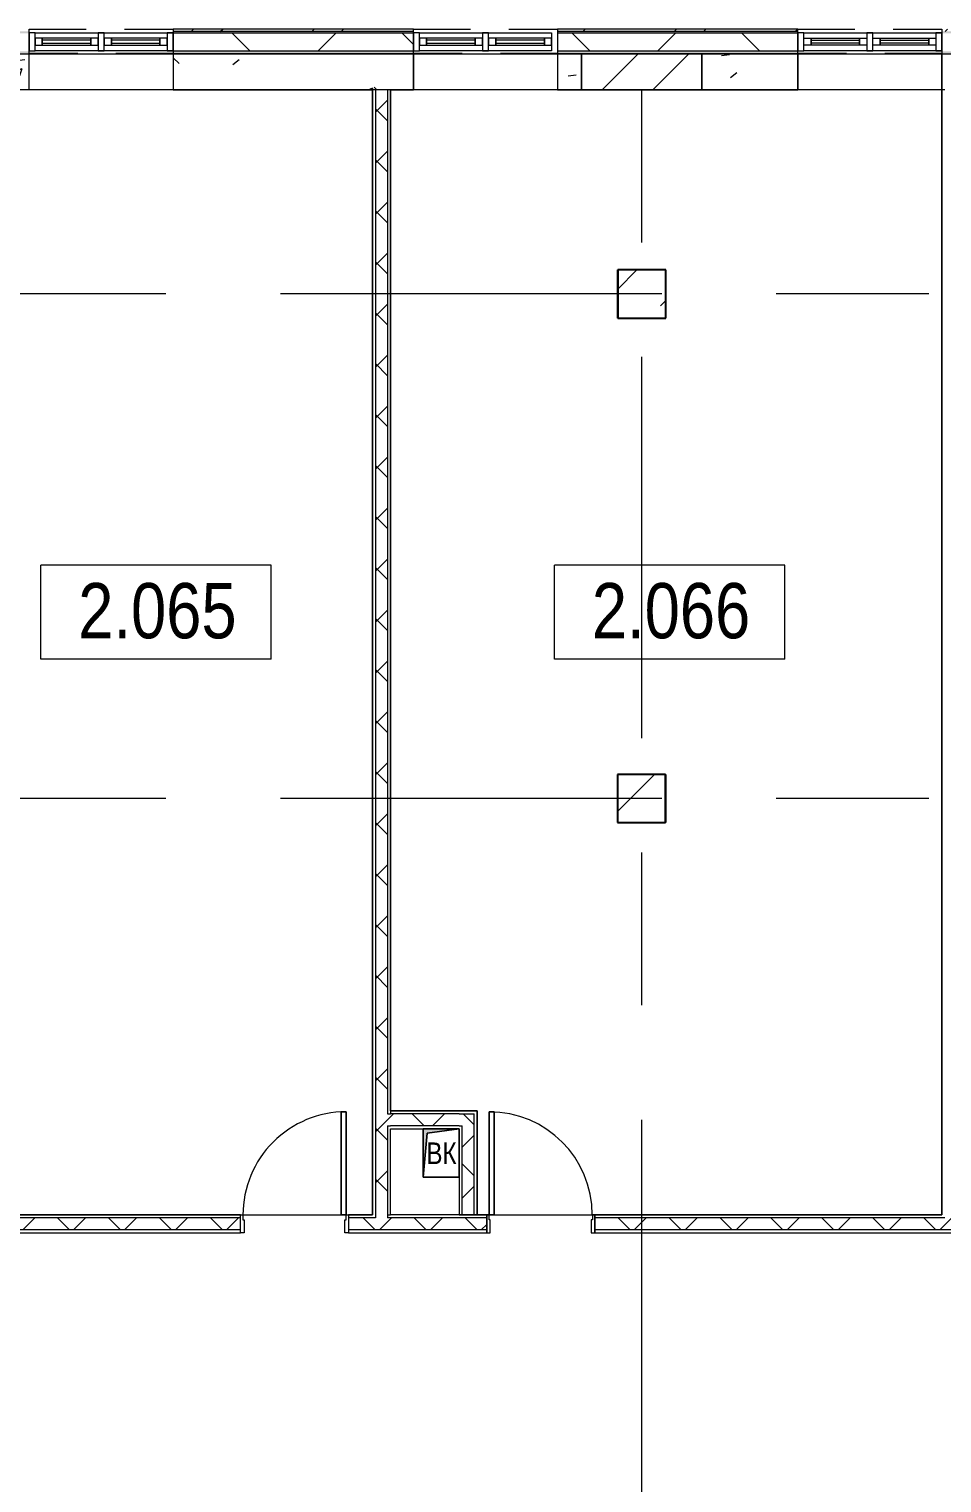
# Model space of a CAD drawing. Header units: millimetres. Extents: x 48966 to 155647, y -43515 to 30475.
# Drawn here: x 72832 to 80432, y 13821 to 25922 of the extents above; entities that cross this region are included whole.
import ezdxf

# ---------------------------------------------------------------- set-up
doc = ezdxf.new("R2010")
doc.units = ezdxf.units.MM
doc.linetypes.add('Осевые', pattern=[6350, 1270, -952.5, 3175, -952.5])
doc.linetypes.add('Сверху', pattern=[793.75, 476.25, -317.5])
for name, color, linetype, lineweight in [('Двери', 7, 'Continuous', 9), ('Импосты витража', 7, 'Continuous', 9), ('Импосты витража-1', 7, 'Continuous', 18), ('Каркас_Импост', 7, 'Continuous', 9), ('Колонны', 7, 'Continuous', 9), ('Колонны-1', 7, 'Continuous', 25), ('Марки помещений', 7, 'Continuous', 9), ('Обобщенные модели', 7, 'Continuous', 9), ('Общие ребра', 7, 'Continuous', 9), ('Окна', 7, 'Continuous', 9), ('Окна-1', 7, 'Сверху', 9), ('Окна-2', 7, 'Continuous', 18), ('Оси-2', 7, 'Осевые', 9), ('Панель', 7, 'Continuous', 9), ('Перекрытия', 7, 'Continuous', 9), ('Стены', 7, 'Continuous', 9), ('Стены-1', 7, 'Continuous', 18), ('Типовые аннотации', 7, 'Continuous', 9), ('Штриховка разреза-2', 7, 'Continuous', 9), ('Элементы узлов', 7, 'Continuous', 9), ('Элементы узлов-1', 7, 'Continuous', 5)]:
    doc.layers.add(name, color=color, linetype=linetype, lineweight=lineweight)
doc.layers.add('Обобщенные модели-2', color=7, linetype='Continuous', lineweight=9, true_color=0xffbc79)
doc.styles.add('Arial', font='Arial.ttf', dxfattribs={"width": 0.8, "height": 180})
doc.styles.add('Arial Narrow_1', font='Arial Narrow.ttf', dxfattribs={"height": 460})
pattern_1 = [(45, (0, 0), (-212.132, 212.132), []), (135, (0, 0), (-212.132, -212.132), [])]
pattern_2 = [(0, (0, 0), (812.8, 203.2), [67.056, -542.544, 67.056, -542.544, -3251.2]), (0, (0, 0), (812.8, 203.2), [-1219.2, 67.056, -1152.144, 67.056, -542.544, -1422.4]), (0, (0, 0), (812.8, 203.2), [-3048, 67.056, -339.344, 67.056, -948.944]), (120, (304.8, 101.6), (-582.37636, 602.30545), [67.056, -542.544, 67.056, -542.544, -3251.2]), (120, (304.8, 101.6), (-582.37636, 602.30545), [-1219.2, 67.056, -1152.144, 67.056, -542.544, -1422.4]), (120, (304.8, 101.6), (-582.37636, 602.30545), [-3048, 67.056, -339.344, 67.056, -948.944]), (240, (406.4, 508), (-230.42364, -805.50545), [67.056, -542.544, 67.056, -542.544, -3251.2]), (240, (406.4, 508), (-230.42364, -805.50545), [-1219.2, 67.056, -1152.144, 67.056, -542.544, -1422.4]), (240, (406.4, 508), (-230.42364, -805.50545), [-3048, 67.056, -339.344, 67.056, -948.944])]
pattern_3 = [(50, (0, 0), (1457.472, -127.512), [152.4, -1676.4]), (355, (0, 0), (-281.942, 1528.454), [121.92, -1341.12]), (100.451, (121.5, -10.6), (1175.541, 1400.933), [129.52, -1424.72]), (46.184, (0, 406.4), (2168.632, -336.342), [228.6, -2514.6]), (96.636, (180.7, 378.4), (1899.22, 1979.42), [194.28, -2137.08]), (351.184, (0, 406.4), (1899.24, 1979.4), [182.88, -2011.68]), (21, (203.2, 304.8), (1212.915, -818.121), [152.4, -1676.4]), (326, (203.2, 304.8), (494.417, 1473.504), [121.92, -1341.12]), (71.451, (304.3, 236.6), (1707.337, 655.37), [129.52, -1424.72]), (37.5, (0, 0), (24.7094, 676.4402), [67.056, -1257.808, 67.056, -1294.384, -1346.2]), (37.5, (0, 0), (24.7094, 676.4402), [-2686.304, 67.056, -1279.144]), (7.5, (0, 0), (534.558, 801.444), [67.056, -709.168, 67.056, -1227.328, -513.08]), (7.5, (0, 0), (534.558, 801.444), [-2070.608, 67.056, -446.024]), (327.5, (-453.14, 0), (1084.7275, -45.8312), [67.056, -440.944, 67.056, -1517.904, -2103.12]), (327.5, (-453.14, 0), (1084.7275, -45.8312), [-2092.96, 67.056, -2036.064]), (317.5, (-656.3, 0), (1185.035, 203.414), [67.056, -593.344, 67.056, -985.52, -1493.52]), (317.5, (-656.3, 0), (1185.035, 203.414), [-1712.976, 67.056, -1426.464])]

# ---------------------------------------------------------------- blocks, each defined once
blk = doc.blocks.new('Колонна 55 - Колонна 40-55-759925-План 2-го этажа на отм_ 0_000')
at = {"layer": 'Колонны'}
h = blk.add_hatch(dxfattribs=at)
h.set_pattern_fill('FP_18', color=256, style=0, pattern_type=2)
h.set_pattern_definition([(45, (4000, -48000), (-493.914, 493.914), []), (45, (4493.9, -48000), (-493.914, 493.914), [873.125, -174.625, 6.706, -167.919])])
h.paths.add_polyline_path([(82132, -24483), (82132, -24083), (81732, -24083), (81732, -24483)], flags=0)
at = {"layer": 'Колонны-1'}
for p, q in [((82132, -24083), (81732, -24083)), ((81732, -24083), (81732, -24483)), ((82132, -24483), (82132, -24083)), ((81732, -24483), (82132, -24483))]:
    blk.add_line(p, q, dxfattribs=at)
blk = doc.blocks.new('Колонна 59 - Колонна 40-55-760123-План 2-го этажа на отм_ 0_000')
at = {"layer": 'Колонны'}
h = blk.add_hatch(dxfattribs=at)
h.set_pattern_fill('FP_22', color=256, style=0, pattern_type=2)
h.set_pattern_definition([(45, (-13647.4, -41839.5), (-493.914, 493.914), []), (45, (-13153.5, -41839.5), (-493.914, 493.914), [873.125, -174.625, 6.706, -167.919])])
h.paths.add_polyline_path([(64084, -22522), (64484, -22522), (64484, -22122), (64084, -22122)], flags=0)
at = {"layer": 'Колонны-1'}
for p, q in [((64484, -22122), (64084, -22122)), ((64084, -22122), (64084, -22522)), ((64484, -22522), (64484, -22122)), ((64084, -22522), (64484, -22522))]:
    blk.add_line(p, q, dxfattribs=at)
blk = doc.blocks.new('Дверь - Однопольная - ДВ11_21х9-6240617-План 2-го этажа на отм_ 0_000')
at = {"layer": 'Двери'}
for p, q in [((-429, -75), (-389, -75)), ((-429, -933), (-429, -75)), ((-389, -75), (-389, -933)), ((-389, -933), (-429, -933))]:
    blk.add_line(p, q, dxfattribs=at)
blk.add_arc((-429, -75), 858, 270, 0, dxfattribs=at)
at = {"layer": 'Каркас_Импост'}
for p, q in [((-450, 75), (-420, 75)), ((-450, -75), (-450, 75)), ((-420, 75), (-420, -35)), ((420, 75), (450, 75)), ((420, -35), (420, 75)), ((450, 75), (450, -75)), ((-430, -75), (-450, -75)), ((-430, -35), (-430, -75)), ((-420, -35), (-430, -35)), ((430, -35), (420, -35)), ((430, -75), (430, -35)), ((450, -75), (430, -75))]:
    blk.add_line(p, q, dxfattribs=at)
at = {"layer": 'Панель'}
for p, q in [((-389, -75), (-429, -75)), ((-429, -75), (-429, -933)), ((-389, -933), (-389, -75)), ((-429, -933), (-389, -933))]:
    blk.add_line(p, q, dxfattribs=at)
blk = doc.blocks.new('M_Окно-Квадратный проем - 1200 x 11450 mm-1434535-План 2-го этажа на отм_ 0_000')
at = {"layer": 'Окна'}
for p, q in [((-608, -102), (-608, 102)), ((592, 102), (592, -102))]:
    blk.add_line(p, q, dxfattribs=at)
at = {"layer": 'Окна-1'}
for p, q in [((-608, 102), (592, 102)), ((592, -102), (-608, -102))]:
    blk.add_line(p, q, dxfattribs=at)
blk = doc.blocks.new('M_Окно-Квадратный проем - 1200 x 11450 mm-1440296-План 2-го этажа на отм_ 0_000')
at = {"layer": 'Окна'}
for p, q in [((-608, -150), (-608, 150)), ((592, 150), (592, -150))]:
    blk.add_line(p, q, dxfattribs=at)
at = {"layer": 'Окна-1'}
for p, q in [((-608, 150), (592, 150)), ((592, -150), (-608, -150))]:
    blk.add_line(p, q, dxfattribs=at)
blk = doc.blocks.new('Прямоугольный импост - Прямоугольный импост 1-8277238-План 2-го этажа на отм_ 0_000')
at = {"layer": 'Импосты витража-1'}
for p, q in [((0, 75), (-50, 75)), ((-50, 75), (-50, -75)), ((0, -75), (0, 75)), ((-50, -75), (0, -75))]:
    blk.add_line(p, q, dxfattribs=at)
blk = doc.blocks.new('Панель окно - Верхнее левое-8277192-План 2-го этажа на отм_ 0_000')
at = {"layer": 'Окна'}
for p, q in [((202.5, 30), (-202.5, 30)), ((-202.5, 30), (-202.5, -30)), ((202.5, -30), (202.5, 30)), ((-202.5, -30), (202.5, -30))]:
    blk.add_line(p, q, dxfattribs=at)
at = {"layer": 'Окна-2'}
for p, q in [((-202.5, 30), (-262.5, 30)), ((-262.5, 30), (-262.5, -30)), ((-202.5, -30), (-202.5, 30)), ((202.5, 12.5), (-202.5, 12.5)), ((-202.5, 12.5), (-202.5, -12.5)), ((202.5, 30), (202.5, -30)), ((262.5, 30), (202.5, 30)), ((202.5, -12.5), (202.5, 12.5)), ((262.5, -30), (262.5, 30)), ((-262.5, -30), (-202.5, -30)), ((-202.5, -12.5), (202.5, -12.5)), ((202.5, -30), (262.5, -30))]:
    blk.add_line(p, q, dxfattribs=at)
blk = doc.blocks.new('Панель окно - Верхнее правое-8277188-План 2-го этажа на отм_ 0_000')
at = {"layer": 'Окна'}
for p, q in [((202.5, 30), (-202.5, 30)), ((-202.5, 30), (-202.5, -30)), ((202.5, -30), (202.5, 30)), ((-202.5, -30), (202.5, -30))]:
    blk.add_line(p, q, dxfattribs=at)
at = {"layer": 'Окна-2'}
for p, q in [((-202.5, 30), (-262.5, 30)), ((-262.5, 30), (-262.5, -30)), ((-202.5, -30), (-202.5, 30)), ((202.5, 12.5), (-202.5, 12.5)), ((-202.5, 12.5), (-202.5, -12.5)), ((202.5, 30), (202.5, -30)), ((262.5, 30), (202.5, 30)), ((202.5, -12.5), (202.5, 12.5)), ((262.5, -30), (262.5, 30)), ((-262.5, -30), (-202.5, -30)), ((-202.5, -12.5), (202.5, -12.5)), ((202.5, -30), (262.5, -30))]:
    blk.add_line(p, q, dxfattribs=at)
blk = doc.blocks.new('Прямоугольный импост - Прямоугольный импост 1-2037714-План 2-го этажа на отм_ 0_000')
at = {"layer": 'Импосты витража-1'}
for p, q in [((0, 75), (-50, 75)), ((-50, 75), (-50, -75)), ((0, -75), (0, 75)), ((-50, -75), (0, -75))]:
    blk.add_line(p, q, dxfattribs=at)
blk = doc.blocks.new('Прямоугольный импост - Прямоугольный импост 1-2108582-План 2-го этажа на отм_ 0_000')
at = {"layer": 'Импосты витража-1'}
for p, q in [((-25, 75), (25, 75)), ((-25, -75), (-25, 75)), ((25, 75), (25, -75)), ((25, -75), (-25, -75))]:
    blk.add_line(p, q, dxfattribs=at)
blk = doc.blocks.new('Прямоугольный импост - Прямоугольный импост 1-2125096-План 2-го этажа на отм_ 0_000')
at = {"layer": 'Импосты витража'}
for p, q in [((106032, 25892), (106582, 25892)), ((106582, 25892), (106582, 25742)), ((106582, 25742), (106032, 25742))]:
    blk.add_line(p, q, dxfattribs=at)
blk = doc.blocks.new('Прямоугольный импост - Прямоугольный импост 1-2041402-План 2-го этажа на отм_ 0_000')
at = {"layer": 'Импосты витража-1'}
for p, q in [((-50, 75), (0, 75)), ((-50, -75), (-50, 75)), ((0, 75), (0, -75)), ((0, -75), (-50, -75))]:
    blk.add_line(p, q, dxfattribs=at)
blk = doc.blocks.new('Прямоугольный импост - Прямоугольный импост 1-2125134-План 2-го этажа на отм_ 0_000')
at = {"layer": 'Импосты витража-1'}
for p, q in [((0, 75), (-50, 75)), ((-50, 75), (-50, -75)), ((0, -75), (0, 75)), ((-50, -75), (0, -75))]:
    blk.add_line(p, q, dxfattribs=at)
blk = doc.blocks.new('Прямоугольный импост - Прямоугольный импост 1-2125097-План 2-го этажа на отм_ 0_000')
at = {"layer": 'Импосты витража'}
for p, q in [((105482, 25742), (105482, 25892)), ((105482, 25892), (106032, 25892)), ((106032, 25742), (105482, 25742))]:
    blk.add_line(p, q, dxfattribs=at)
blk = doc.blocks.new('Прямоугольный импост - Прямоугольный импост 1-2167323-План 2-го этажа на отм_ 0_000')
at = {"layer": 'Импосты витража'}
for p, q in [((67032, 25892), (67632, 25892)), ((67632, 25892), (67632, 25742)), ((67632, 25742), (67032, 25742))]:
    blk.add_line(p, q, dxfattribs=at)
blk = doc.blocks.new('170_ОтверстиеПрямоугольноеВертикальное - 170_ОтверстиеПрямоугольноеВертикальное-5688952-План 2-го этажа на отм_ 0_000')
at = {"layer": 'Обобщенные модели'}
for p, q in [((-150, -200), (-150, 200)), ((-150, 200), (150, 200)), ((150, 200), (150, -200)), ((150, -200), (-150, -200))]:
    blk.add_line(p, q, dxfattribs=at)
blk = doc.blocks.new('Дверь - Однопольная - ДВ11_21х9-6240635-План 2-го этажа на отм_ 0_000')
at = {"layer": 'Двери'}
for p, q in [((-389, 933), (-429, 933)), ((-429, 933), (-429, 75)), ((-389, 75), (-389, 933)), ((-429, 75), (-389, 75))]:
    blk.add_line(p, q, dxfattribs=at)
blk.add_arc((-429, 75), 858, 360, 90, dxfattribs=at)
at = {"layer": 'Каркас_Импост'}
for p, q in [((-430, 75), (-450, 75)), ((-450, 75), (-450, -75)), ((-430, 35), (-430, 75)), ((-420, 35), (-430, 35)), ((-420, -75), (-420, 35)), ((430, 35), (420, 35)), ((420, 35), (420, -75)), ((450, 75), (430, 75)), ((430, 75), (430, 35)), ((450, -75), (450, 75)), ((-450, -75), (-420, -75)), ((420, -75), (450, -75))]:
    blk.add_line(p, q, dxfattribs=at)
at = {"layer": 'Панель'}
for p, q in [((-429, 933), (-389, 933)), ((-429, 75), (-429, 933)), ((-389, 933), (-389, 75)), ((-389, 75), (-429, 75))]:
    blk.add_line(p, q, dxfattribs=at)
blk = doc.blocks.new('Панель окно - Верхнее левое-8277925-План 2-го этажа на отм_ 0_000')
at = {"layer": 'Окна'}
for p, q in [((-202.5, -30), (-202.5, 30)), ((-202.5, 30), (202.5, 30)), ((202.5, 30), (202.5, -30)), ((202.5, -30), (-202.5, -30))]:
    blk.add_line(p, q, dxfattribs=at)
at = {"layer": 'Окна-2'}
for p, q in [((-262.5, 30), (-202.5, 30)), ((-262.5, -30), (-262.5, 30)), ((-202.5, 30), (-202.5, -30)), ((-202.5, 12.5), (202.5, 12.5)), ((-202.5, -12.5), (-202.5, 12.5)), ((202.5, 30), (262.5, 30)), ((202.5, -30), (202.5, 30)), ((202.5, 12.5), (202.5, -12.5)), ((262.5, 30), (262.5, -30)), ((-202.5, -30), (-262.5, -30)), ((202.5, -12.5), (-202.5, -12.5)), ((262.5, -30), (202.5, -30))]:
    blk.add_line(p, q, dxfattribs=at)
blk = doc.blocks.new('Панель окно - Верхнее правое-8277918-План 2-го этажа на отм_ 0_000')
at = {"layer": 'Окна'}
for p, q in [((-202.5, -30), (-202.5, 30)), ((-202.5, 30), (202.5, 30)), ((202.5, 30), (202.5, -30)), ((202.5, -30), (-202.5, -30))]:
    blk.add_line(p, q, dxfattribs=at)
at = {"layer": 'Окна-2'}
for p, q in [((-262.5, 30), (-202.5, 30)), ((-262.5, -30), (-262.5, 30)), ((-202.5, 30), (-202.5, -30)), ((-202.5, 12.5), (202.5, 12.5)), ((-202.5, -12.5), (-202.5, 12.5)), ((202.5, 30), (262.5, 30)), ((202.5, -30), (202.5, 30)), ((202.5, 12.5), (202.5, -12.5)), ((262.5, 30), (262.5, -30)), ((-202.5, -30), (-262.5, -30)), ((202.5, -12.5), (-202.5, -12.5)), ((262.5, -30), (202.5, -30))]:
    blk.add_line(p, q, dxfattribs=at)
blk = doc.blocks.new('Прямоугольный импост - Прямоугольный импост 1-8277523-План 2-го этажа на отм_ 0_000')
at = {"layer": 'Импосты витража-1'}
for p, q in [((-50, 75), (0, 75)), ((-50, -75), (-50, 75)), ((0, 75), (0, -75)), ((0, -75), (-50, -75))]:
    blk.add_line(p, q, dxfattribs=at)
blk = doc.blocks.new('Прямоугольный импост - Прямоугольный импост 1-8277503-План 2-го этажа на отм_ 0_000')
at = {"layer": 'Импосты витража'}
for p, q in [((79282, 25742), (79282, 25892)), ((79282, 25892), (79832, 25892)), ((79832, 25742), (79282, 25742))]:
    blk.add_line(p, q, dxfattribs=at)
blk = doc.blocks.new('Прямоугольный импост - Прямоугольный импост 1-8277519-План 2-го этажа на отм_ 0_000')
at = {"layer": 'Импосты витража'}
for p, q in [((79832, 25892), (80432, 25892)), ((80432, 25892), (80432, 25742)), ((80432, 25742), (79832, 25742))]:
    blk.add_line(p, q, dxfattribs=at)
blk = doc.blocks.new('Прямоугольный импост - Прямоугольный импост 1-8277510-План 2-го этажа на отм_ 0_000')
at = {"layer": 'Импосты витража-1'}
for p, q in [((-25, 75), (25, 75)), ((-25, -75), (-25, 75)), ((25, 75), (25, -75)), ((25, -75), (-25, -75))]:
    blk.add_line(p, q, dxfattribs=at)
blk = doc.blocks.new('Марка помещения_Р - Марка помещения-4575829-План 2-го этажа на отм_ 0_000')
at = {"layer": 'Марки помещений'}
for p, q in [((-4.79375, -1.95625), (-4.79375, 1.95625)), ((4.79375, 1.95625), (-4.79375, 1.95625)), ((4.79375, -1.95625), (4.79375, 1.95625)), ((4.79375, -1.95625), (-4.79375, -1.95625))]:
    blk.add_line(p, q, dxfattribs=at)

msp = doc.modelspace()

# ---------------------------------------------------------------- hatches: boundary and pattern name
at = {"layer": 'Штриховка разреза-2'}
h = msp.add_hatch(dxfattribs=at)
h.set_pattern_fill('FP_2', color=256, style=0, pattern_type=2)
h.set_pattern_definition([(45, (0, 0), (-502.8943, 502.8943), []), (45, (0, 762), (-502.8943, 502.8943), [])])
h.paths.add_polyline_path([(115556.8, 25902.1), (117136.2, 25902.1), (117136.3, 25922.1), (115131.6, 25922.1), (115131.6, 25902.1)], flags=0)
h.paths.add_polyline_path([(112131.6, 25902.1), (112131.6, 25922.1), (106631.6, 25922.1), (106631.6, 25902.1), (110613.6, 25902.1)], flags=0)
h.paths.add_polyline_path([(113909.1, 25902.1), (114231.6, 25902.1), (114231.6, 25922.1), (113031.6, 25922.1), (113031.6, 25902.1)], flags=0)
h.paths.add_polyline_path([(96431.6, 25902.1), (96431.6, 25922.1), (94631.6, 25922.1), (94631.6, 25902.1), (95783.9, 25902.1)], flags=0)
h.paths.add_polyline_path([(97631.6, 25902.1), (99431.6, 25902.1), (99431.6, 25922.1), (97631.6, 25922.1)], flags=0)
h.paths.add_polyline_path([(100631.6, 25902.1), (102431.6, 25902.1), (102431.6, 25922.1), (100631.6, 25922.1)], flags=0)
h.paths.add_polyline_path([(105431.6, 25902.1), (105431.6, 25922.1), (103631.6, 25922.1), (103631.6, 25902.1), (104022.6, 25902.1)], flags=0)
h.paths.add_polyline_path([(93431.6, 25902.1), (93431.6, 25922.1), (83631.6, 25922.1), (83631.6, 25902.1), (92488.4, 25902.1)], flags=0)
h.paths.add_polyline_path([(77231.6, 25902.1), (79231.6, 25902.1), (79231.6, 25922.1), (77231.6, 25922.1)], flags=0)
h.paths.add_polyline_path([(72715.5, 25902.1), (72831.6, 25902.1), (72831.6, 25922.1), (70831.6, 25922.1), (70831.6, 25902.1), (71067.7, 25902.1)], flags=0)
h.paths.add_polyline_path([(69631.6, 25902.1), (69631.6, 25922.1), (67631.6, 25922.1), (67631.6, 25902.1), (69420, 25902.1)], flags=0)
h.paths.add_polyline_path([(82431.6, 25902.1), (82431.6, 25922.1), (80431.6, 25922.1), (80431.6, 25902.1)], flags=0)
h.paths.add_polyline_path([(74031.6, 25902.1), (76031.6, 25902.1), (76031.6, 25922.1), (74031.6, 25922.1)], flags=0)
h.paths.add_polyline_path([(62013.6, 25902.1), (66431.6, 25902.1), (66431.6, 25922.1), (62013.6, 25922.1)], flags=0)
h = msp.add_hatch(dxfattribs=at)
h.set_pattern_fill('FP_32', color=256, style=0, pattern_type=2)
h.set_pattern_definition(pattern_2)
h.paths.add_polyline_path([(117136.1, 25887.1), (117136.2, 25902.1), (115131.6, 25902.1), (115131.6, 25887.1), (115556.8, 25887.1)], flags=0)
h.paths.add_polyline_path([(112131.6, 25887.1), (112131.6, 25902.1), (106631.6, 25902.1), (106631.6, 25887.1), (110613.6, 25887.1)], flags=0)
h.paths.add_polyline_path([(113909.1, 25887.1), (114231.6, 25887.1), (114231.6, 25902.1), (113031.6, 25902.1), (113031.6, 25887.1)], flags=0)
h.paths.add_polyline_path([(102374.8, 25887.1), (102431.6, 25887.1), (102431.6, 25902.1), (100631.6, 25902.1), (100631.6, 25887.1)], flags=0)
h.paths.add_polyline_path([(97631.6, 25887.1), (99431.6, 25887.1), (99431.6, 25902.1), (97631.6, 25902.1)], flags=0)
h.paths.add_polyline_path([(105431.6, 25887.1), (105431.6, 25902.1), (103631.6, 25902.1), (103631.6, 25887.1), (104022.6, 25887.1)], flags=0)
h.paths.add_polyline_path([(93431.6, 25887.1), (93431.6, 25902.1), (83631.6, 25902.1), (83631.6, 25887.1), (92488.4, 25887.1)], flags=0)
h.paths.add_polyline_path([(96431.6, 25887.1), (96431.6, 25902.1), (94631.6, 25902.1), (94631.6, 25887.1), (95783.9, 25887.1)], flags=0)
h.paths.add_polyline_path([(80431.6, 25887.1), (82431.6, 25887.1), (82431.6, 25902.1), (80431.6, 25902.1)], flags=0)
h.paths.add_polyline_path([(74031.6, 25887.1), (76031.6, 25887.1), (76031.6, 25902.1), (74031.6, 25902.1)], flags=0)
h.paths.add_polyline_path([(71067.7, 25887.1), (72831.6, 25887.1), (72831.6, 25902.1), (70831.6, 25902.1), (70831.6, 25887.1)], flags=0)
h.paths.add_polyline_path([(69420, 25887.1), (69631.6, 25887.1), (69631.6, 25902.1), (67631.6, 25902.1), (67631.6, 25887.1), (67772.2, 25887.1)], flags=0)
h.paths.add_polyline_path([(77658.7, 25887.1), (79231.6, 25887.1), (79231.6, 25902.1), (77231.6, 25902.1), (77231.6, 25887.1)], flags=0)
h.paths.add_polyline_path([(62013.6, 25887.1), (66431.6, 25887.1), (66431.6, 25902.1), (62013.6, 25902.1)], flags=0)
h = msp.add_hatch(dxfattribs=at)
h.set_pattern_fill('FP_33', color=256, style=0, pattern_type=2)
h.set_pattern_definition([(45, (0, 0), (-707.107, 707.107), []), (135, (0, 0), (-707.107, -707.107), [])])
h.paths.add_polyline_path([(115556.8, 25737.1), (117135.4, 25737.1), (117136.1, 25887.1), (115131.6, 25887.1), (115131.6, 25737.1)], flags=0)
h.paths.add_polyline_path([(112131.6, 25737.1), (112131.6, 25887.1), (106631.6, 25887.1), (106631.6, 25737.1), (110613.6, 25737.1)], flags=0)
h.paths.add_polyline_path([(113031.6, 25737.1), (114231.6, 25737.1), (114231.6, 25887.1), (113031.6, 25887.1)], flags=0)
h.paths.add_polyline_path([(100631.6, 25737.1), (102431.6, 25737.1), (102431.6, 25887.1), (100631.6, 25887.1)], flags=0)
h.paths.add_polyline_path([(104846.5, 25737.1), (105431.6, 25737.1), (105431.6, 25887.1), (103631.6, 25887.1), (103631.6, 25737.1), (104022.6, 25737.1)], flags=0)
h.paths.add_polyline_path([(99431.6, 25737.1), (99431.6, 25887.1), (97631.6, 25887.1), (97631.6, 25737.1), (99079.4, 25737.1)], flags=0)
h.paths.add_polyline_path([(93431.6, 25737.1), (93431.6, 25887.1), (83631.6, 25887.1), (83631.6, 25737.1), (92488.4, 25737.1)], flags=0)
h.paths.add_polyline_path([(94631.6, 25737.1), (96431.6, 25737.1), (96431.6, 25887.1), (94631.6, 25887.1)], flags=0)
h.paths.add_polyline_path([(77231.6, 25737.1), (79231.6, 25737.1), (79231.6, 25887.1), (77231.6, 25887.1)], flags=0)
h.paths.add_polyline_path([(82431.6, 25737.1), (82431.6, 25887.1), (80431.6, 25887.1), (80431.6, 25737.1)], flags=0)
h.paths.add_polyline_path([(72831.6, 25737.1), (72831.6, 25887.1), (70831.6, 25887.1), (70831.6, 25737.1), (72715.5, 25737.1)], flags=0)
h.paths.add_polyline_path([(74031.6, 25737.1), (76031.6, 25737.1), (76031.6, 25887.1), (74031.6, 25887.1)], flags=0)
h.paths.add_polyline_path([(69631.6, 25737.1), (69631.6, 25887.1), (67631.6, 25887.1), (67631.6, 25737.1), (69420, 25737.1)], flags=0)
h.paths.add_polyline_path([(62829, 25737.1), (66431.6, 25737.1), (66431.6, 25887.1), (62013.6, 25887.1), (62013.6, 25737.1)], flags=0)
h = msp.add_hatch(dxfattribs=at)
h.set_pattern_fill('FP_32', color=256, style=0, pattern_type=2)
h.set_pattern_definition(pattern_2)
h.paths.add_polyline_path([(117135.3, 25717.1), (117135.4, 25737.1), (115131.6, 25737.1), (115131.6, 25717.1), (115556.8, 25717.1)], flags=0)
h.paths.add_polyline_path([(112131.6, 25717.1), (112131.6, 25737.1), (106631.6, 25737.1), (106631.6, 25717.1), (110613.6, 25717.1)], flags=0)
h.paths.add_polyline_path([(113909.1, 25717.1), (114231.6, 25717.1), (114231.6, 25737.1), (113031.6, 25737.1), (113031.6, 25717.1)], flags=0)
h.paths.add_polyline_path([(102374.8, 25717.1), (102431.6, 25717.1), (102431.6, 25737.1), (100631.6, 25737.1), (100631.6, 25717.1)], flags=0)
h.paths.add_polyline_path([(105431.6, 25717.1), (105431.6, 25737.1), (103631.6, 25737.1), (103631.6, 25717.1), (104846.5, 25717.1)], flags=0)
h.paths.add_polyline_path([(99431.6, 25717.1), (99431.6, 25737.1), (97631.6, 25737.1), (97631.6, 25717.1), (99079.4, 25717.1)], flags=0)
h.paths.add_polyline_path([(94631.6, 25717.1), (96431.6, 25717.1), (96431.6, 25737.1), (94631.6, 25737.1)], flags=0)
h.paths.add_polyline_path([(93431.6, 25717.1), (93431.6, 25737.1), (83631.6, 25737.1), (83631.6, 25717.1), (92488.4, 25717.1)], flags=0)
h.paths.add_polyline_path([(79231.6, 25717.1), (79231.6, 25737.1), (77231.6, 25737.1), (77231.6, 25717.1), (77658.7, 25717.1)], flags=0)
h.paths.add_polyline_path([(80431.6, 25717.1), (82431.6, 25717.1), (82431.6, 25737.1), (80431.6, 25737.1)], flags=0)
h.paths.add_polyline_path([(67772.2, 25717.1), (69631.6, 25717.1), (69631.6, 25737.1), (67631.6, 25737.1), (67631.6, 25717.1)], flags=0)
h.paths.add_polyline_path([(76031.6, 25717.1), (76031.6, 25737.1), (74031.6, 25737.1), (74031.6, 25717.1), (76010.9, 25717.1)], flags=0)
h.paths.add_polyline_path([(71067.7, 25717.1), (72831.6, 25717.1), (72831.6, 25737.1), (70831.6, 25737.1), (70831.6, 25717.1)], flags=0)
h.paths.add_polyline_path([(66431.6, 25717.1), (66431.6, 25737.1), (62013.6, 25737.1), (62013.6, 25717.1), (66124.5, 25717.1)], flags=0)
h = msp.add_hatch(dxfattribs=at)
h.set_pattern_fill('FP_34', color=256, style=0, pattern_type=2)
h.set_pattern_definition(pattern_3)
h.paths.add_polyline_path([(76031.6, 25417.1), (76031.6, 25717.1), (74031.6, 25717.1), (74031.6, 25417.1), (76010.9, 25417.1)], flags=0)
h.paths.add_polyline_path([(77231.6, 25417.1), (77431.6, 25417.1), (77431.6, 25717.1), (77231.6, 25717.1)], flags=0)
h.paths.add_polyline_path([(72431.6, 25417.1), (72831.6, 25417.1), (72831.6, 25717.1), (72431.6, 25717.1)], flags=0)
h = msp.add_hatch(dxfattribs=at)
h.set_pattern_fill('FP_1', color=256, style=0, pattern_type=2)
h.set_pattern_definition([(45, (0, 0), (-424.264, 424.264), [600, -100, 20, -100]), (45, (0, 424), (-424.264, 424.264), [])])
h.paths.add_polyline_path([(77658.7, 25417.1), (78431.6, 25417.1), (78431.6, 25717.1), (77431.6, 25717.1), (77431.6, 25417.1)], flags=0)
h = msp.add_hatch(dxfattribs=at)
h.set_pattern_fill('FP_34', color=256, style=0, pattern_type=2)
h.set_pattern_definition(pattern_3)
h.paths.add_polyline_path([(80456.6, 25417.1), (81431.6, 25417.1), (81431.6, 25717.1), (80431.6, 25717.1), (80431.6, 25417.1)], flags=0)
h.paths.add_polyline_path([(79231.6, 25417.1), (79231.6, 25717.1), (78431.6, 25717.1), (78431.6, 25417.1)], flags=0)
h = msp.add_hatch(dxfattribs=at)
h.set_pattern_fill('FP_3', color=256, style=0, pattern_type=2)
h.set_pattern_definition(pattern_1)
h.paths.add_polyline_path([(75716.6, 16027.1), (75816.6, 16027.1), (75816.6, 25417.1), (75716.6, 25417.1), (75716.6, 16052.1)], flags=0)
h = msp.add_hatch(dxfattribs=at)
h.set_pattern_fill('FP_3', color=256, style=0, pattern_type=2)
h.set_pattern_definition(pattern_1)
h.paths.add_polyline_path([(76411.6, 16792.1), (76436.6, 16792.1), (76436.6, 16892.1), (75816.6, 16892.1), (75816.6, 16792.1), (76010.9, 16792.1)], flags=0)
h = msp.add_hatch(dxfattribs=at)
h.set_pattern_fill('FP_3', color=256, style=0, pattern_type=2)
h.set_pattern_definition(pattern_1)
h.paths.add_polyline_path([(76436.6, 16052.1), (76536.6, 16052.1), (76536.6, 16892.1), (76436.6, 16892.1), (76436.6, 16506.4)], flags=0)
h = msp.add_hatch(dxfattribs=at)
h.set_pattern_fill('FP_3', color=256, style=0, pattern_type=2)
h.set_pattern_definition(pattern_1)
h.paths.add_polyline_path([(81991.6, 15927.1), (84216.6, 15927.1), (84216.6, 16027.1), (81991.6, 16027.1)], flags=0)
h.paths.add_polyline_path([(77541.6, 15927.1), (80991.6, 15927.1), (80991.6, 16027.1), (77541.6, 16027.1)], flags=0)
h.paths.add_polyline_path([(75491.6, 15927.1), (76041.6, 15927.1), (76041.6, 16027.1), (75491.6, 16027.1)], flags=0)
h.paths.add_polyline_path([(74591.6, 15927.1), (74591.6, 16027.1), (71836.6, 16027.1), (71836.6, 15927.1), (74363.2, 15927.1)], flags=0)
h = msp.add_hatch(dxfattribs=at)
h.set_pattern_fill('FP_3', color=256, style=0, pattern_type=2)
h.set_pattern_definition(pattern_1)
h.paths.add_polyline_path([(76641.6, 15927.1), (76641.6, 16027.1), (76041.6, 16027.1), (76041.6, 15927.1)], flags=0)
at = {"layer": 'Элементы узлов-1'}
msp.add_hatch(color=256, dxfattribs=at).paths.add_polyline_path([(76111.6, 16367.1), (76146.6, 16732.1), (76411.6, 16767.1), (76111.6, 16767.1), (76111.6, 16506.4)], flags=0)

# ---------------------------------------------------------------- linework, layer by layer
at = {"layer": 'Обобщенные модели-2'}
for p, q in [((76411.6, 16767.1), (76111.6, 16767.1)), ((76111.6, 16767.1), (76111.6, 16367.1)), ((76411.6, 16367.1), (76411.6, 16767.1)), ((76111.6, 16367.1), (76411.6, 16367.1))]:
    msp.add_line(p, q, dxfattribs=at)
at = {"layer": 'Общие ребра'}
for p, q in [((76031.6, 25902.1), (74031.6, 25902.1)), ((79231.6, 25902.1), (77231.6, 25902.1)), ((76031.6, 25887.1), (74031.6, 25887.1)), ((79231.6, 25887.1), (77231.6, 25887.1)), ((76031.6, 25737.1), (74031.6, 25737.1)), ((79231.6, 25737.1), (77231.6, 25737.1)), ((77431.6, 25717.1), (77431.6, 25417.1)), ((77431.6, 25417.1), (77431.6, 25717.1)), ((78431.6, 25417.1), (78431.6, 25717.1)), ((78431.6, 25717.1), (78431.6, 25417.1)), ((75716.6, 25417.1), (75691.6, 25417.1)), ((75816.6, 25417.1), (75716.6, 25417.1)), ((75716.6, 25417.1), (75716.6, 16052.1)), ((75841.6, 25417.1), (75816.6, 25417.1)), ((75816.6, 25417.1), (75816.6, 16892.1)), ((80456.6, 25417.1), (80431.6, 25417.1)), ((75816.6, 16892.1), (75841.6, 16892.1)), ((75841.6, 16917.1), (75841.6, 16892.1)), ((76411.6, 16892.1), (75841.6, 16892.1)), ((76411.6, 16892.1), (76436.6, 16892.1)), ((76436.6, 16892.1), (76536.6, 16892.1)), ((76536.6, 16052.1), (76536.6, 16892.1)), ((75816.6, 16792.1), (75816.6, 16052.1)), ((75816.6, 16792.1), (75841.6, 16792.1)), ((76411.6, 16792.1), (75841.6, 16792.1)), ((76411.6, 16792.1), (76436.6, 16792.1)), ((76436.6, 16052.1), (76436.6, 16792.1)), ((74591.6, 16052.1), (71836.6, 16052.1)), ((74591.6, 16027.1), (71836.6, 16027.1)), ((75691.6, 16052.1), (75491.6, 16052.1)), ((75716.6, 16027.1), (75491.6, 16027.1)), ((75716.6, 16052.1), (75716.6, 16027.1)), ((75816.6, 16052.1), (75841.6, 16052.1)), ((75816.6, 16052.1), (75816.6, 16027.1)), ((76041.6, 16027.1), (75816.6, 16027.1)), ((76641.6, 16027.1), (76041.6, 16027.1)), ((76641.6, 16052.1), (76563.6, 16052.1)), ((80431.6, 16052.1), (77541.6, 16052.1)), ((80456.6, 16027.1), (77541.6, 16027.1)), ((74591.6, 15927.1), (71836.6, 15927.1)), ((71836.6, 15902.1), (74591.6, 15902.1)), ((76041.6, 15927.1), (75491.6, 15927.1)), ((75491.6, 15902.1), (76041.6, 15902.1)), ((76641.6, 15927.1), (76041.6, 15927.1)), ((76041.6, 15902.1), (76641.6, 15902.1)), ((80991.6, 15927.1), (77541.6, 15927.1)), ((77541.6, 15902.1), (80991.6, 15902.1))]:
    msp.add_line(p, q, dxfattribs=at)
at = {"layer": 'Оси-2'}
for p, q in [((150171.6, 25417.1), (50565.6, 25417.1)), ((77931.6, 25417.1), (77931.6, -41737.8)), ((150171.6, 23717.1), (50565.6, 23717.1)), ((150171.6, 19517.1), (50565.6, 19517.1))]:
    msp.add_line(p, q, dxfattribs=at)
at = {"layer": 'Перекрытия'}
for p, q in [((61652.7, 25717.1), (97631.6, 25717.1)), ((75691.6, 25417.1), (71836.6, 25417.1)), ((75691.6, 16052.1), (75691.6, 25417.1)), ((80431.6, 25417.1), (75841.6, 25417.1)), ((75841.6, 25417.1), (75841.6, 16917.1)), ((80431.6, 16052.1), (80431.6, 25417.1)), ((77731.6, 23517.1), (77731.6, 23917.1)), ((77731.6, 23917.1), (78131.6, 23917.1)), ((78131.6, 23917.1), (78131.6, 23517.1)), ((78131.6, 23517.1), (77731.6, 23517.1)), ((77731.6, 19317.1), (77731.6, 19717.1)), ((77731.6, 19717.1), (78131.6, 19717.1)), ((78131.6, 19717.1), (78131.6, 19317.1)), ((78131.6, 19317.1), (77731.6, 19317.1)), ((75841.6, 16917.1), (76561.6, 16917.1)), ((76561.6, 16917.1), (76561.6, 16052.1)), ((76111.6, 16767.1), (76111.6, 16367.1)), ((76411.6, 16767.1), (76111.6, 16767.1)), ((76411.6, 16367.1), (76411.6, 16767.1)), ((76111.6, 16367.1), (76411.6, 16367.1)), ((71836.6, 16052.1), (75691.6, 16052.1)), ((76561.6, 16052.1), (80431.6, 16052.1))]:
    msp.add_line(p, q, dxfattribs=at)
at = {"layer": 'Стены'}
for p, q in [((72831.6, 25717.1), (74031.6, 25717.1)), ((74031.6, 25717.1), (74031.6, 25417.1)), ((76031.6, 25717.1), (77231.6, 25717.1)), ((76031.6, 25717.1), (76031.6, 25417.1)), ((77231.6, 25717.1), (77231.6, 25417.1)), ((79231.6, 25717.1), (80431.6, 25717.1)), ((79231.6, 25717.1), (79231.6, 25417.1)), ((80431.6, 25417.1), (80431.6, 25717.1)), ((74031.6, 25417.1), (72831.6, 25417.1)), ((77231.6, 25417.1), (76031.6, 25417.1)), ((80431.6, 25417.1), (79231.6, 25417.1))]:
    msp.add_line(p, q, dxfattribs=at)
at = {"layer": 'Стены-1'}
for p, q in [((76031.6, 25922.1), (74031.6, 25922.1)), ((74031.6, 25922.1), (74031.6, 25717.1)), ((76031.6, 25717.1), (76031.6, 25922.1)), ((79231.6, 25922.1), (77231.6, 25922.1)), ((77231.6, 25922.1), (77231.6, 25717.1)), ((79231.6, 25717.1), (79231.6, 25922.1)), ((74031.6, 25717.1), (76031.6, 25717.1)), ((76031.6, 25717.1), (74031.6, 25717.1)), ((74031.6, 25717.1), (74031.6, 25417.1)), ((76031.6, 25417.1), (76031.6, 25717.1)), ((77231.6, 25717.1), (79231.6, 25717.1)), ((77431.6, 25717.1), (77231.6, 25717.1)), ((77231.6, 25717.1), (77231.6, 25417.1)), ((78431.6, 25717.1), (77431.6, 25717.1)), ((79231.6, 25717.1), (78431.6, 25717.1)), ((79231.6, 25417.1), (79231.6, 25717.1)), ((74031.6, 25417.1), (75691.6, 25417.1)), ((75691.6, 25417.1), (75691.6, 16052.1)), ((75841.6, 16917.1), (75841.6, 25417.1)), ((75841.6, 25417.1), (76031.6, 25417.1)), ((77231.6, 25417.1), (77431.6, 25417.1)), ((77431.6, 25417.1), (78431.6, 25417.1)), ((78431.6, 25417.1), (79231.6, 25417.1)), ((80431.6, 25417.1), (80431.6, 16052.1)), ((76411.6, 16917.1), (75841.6, 16917.1)), ((76536.6, 16917.1), (76411.6, 16917.1)), ((76561.6, 16917.1), (76536.6, 16917.1)), ((76561.6, 16052.1), (76561.6, 16917.1)), ((75841.6, 16052.1), (75841.6, 16767.1)), ((75841.6, 16767.1), (76411.6, 16767.1)), ((76411.6, 16767.1), (76411.6, 16052.1)), ((74591.6, 15902.1), (74591.6, 16052.1)), ((75491.6, 16052.1), (75491.6, 15902.1)), ((76041.6, 16052.1), (75841.6, 16052.1)), ((76563.6, 16052.1), (76041.6, 16052.1)), ((76411.6, 16052.1), (76561.6, 16052.1)), ((76641.6, 15902.1), (76641.6, 16052.1)), ((77541.6, 16052.1), (77541.6, 15902.1))]:
    msp.add_line(p, q, dxfattribs=at)
at = {"layer": 'Элементы узлов'}
for p, q in [((76411.6, 16767.1), (76111.6, 16767.1)), ((76111.6, 16767.1), (76111.6, 16367.1)), ((76146.6, 16732.1), (76111.6, 16367.1)), ((76111.6, 16367.1), (76146.6, 16732.1)), ((76411.6, 16767.1), (76146.6, 16732.1)), ((76146.6, 16732.1), (76411.6, 16767.1)), ((76411.6, 16367.1), (76411.6, 16767.1)), ((76111.6, 16367.1), (76411.6, 16367.1))]:
    msp.add_line(p, q, dxfattribs=at)

# ---------------------------------------------------------------- block references
at = {"layer": 'Двери', "rotation": 180}
msp.add_blockref('Дверь - Однопольная - ДВ11_21х9-6240617-План 2-го этажа на отм_ 0_000', (75041.6, 15977.1), dxfattribs=at)
at = {"layer": 'Двери'}
msp.add_blockref('Дверь - Однопольная - ДВ11_21х9-6240635-План 2-го этажа на отм_ 0_000', (77091.6, 15977.1), dxfattribs=at)
at = {"layer": 'Импосты витража', "rotation": 180}
for name, p in [('Прямоугольный импост - Прямоугольный импост 1-2125134-План 2-го этажа на отм_ 0_000', (72831.6, 25817.1)), ('Прямоугольный импост - Прямоугольный импост 1-2125096-План 2-го этажа на отм_ 0_000', (179463.2, 51634.2)), ('Прямоугольный импост - Прямоугольный импост 1-2037714-План 2-го этажа на отм_ 0_000', (76031.6, 25817.1)), ('Прямоугольный импост - Прямоугольный импост 1-2125096-План 2-го этажа на отм_ 0_000', (182663.2, 51634.2)), ('Прямоугольный импост - Прямоугольный импост 1-2125097-План 2-го этажа на отм_ 0_000', (182663.2, 51634.2)), ('Прямоугольный импост - Прямоугольный импост 1-8277238-План 2-го этажа на отм_ 0_000', (79231.6, 25817.1))]:
    msp.add_blockref(name, p, dxfattribs=at)
at = {"layer": 'Импосты витража', "extrusion": (0, 0, -1), "rotation": 180}
for name, p in [('Прямоугольный импост - Прямоугольный импост 1-2108582-План 2-го этажа на отм_ 0_000', (-73431.6, 25817.1)), ('Прямоугольный импост - Прямоугольный импост 1-2041402-План 2-го этажа на отм_ 0_000', (-74031.6, 25817.1)), ('Прямоугольный импост - Прямоугольный импост 1-2108582-План 2-го этажа на отм_ 0_000', (-76631.6, 25817.1)), ('Прямоугольный импост - Прямоугольный импост 1-8277510-План 2-го этажа на отм_ 0_000', (-79831.6, 25817.1)), ('Прямоугольный импост - Прямоугольный импост 1-8277523-План 2-го этажа на отм_ 0_000', (-80431.6, 25817.1))]:
    msp.add_blockref(name, p, dxfattribs=at)
at = {"layer": 'Импосты витража'}
for name, p in [('Прямоугольный импост - Прямоугольный импост 1-2167323-План 2-го этажа на отм_ 0_000', (6400, 0)), ('Прямоугольный импост - Прямоугольный импост 1-8277503-План 2-го этажа на отм_ 0_000', (0, 0)), ('Прямоугольный импост - Прямоугольный импост 1-8277519-План 2-го этажа на отм_ 0_000', (0, 0))]:
    msp.add_blockref(name, p, dxfattribs=at)
at = {"layer": 'Колонны'}
for name, p in [('Колонна 55 - Колонна 40-55-759925-План 2-го этажа на отм_ 0_000', (-4000, 48000)), ('Колонна 59 - Колонна 40-55-760123-План 2-го этажа на отм_ 0_000', (13647.4, 41839.5))]:
    msp.add_blockref(name, p, dxfattribs=at)
at = {"layer": 'Марки помещений', "xscale": 199.9999999999999, "yscale": 199.9999999999999, "zscale": 199.9999999999999}
for p in [(73888.7, 21069.3), (78165.1, 21069.3)]:
    msp.add_blockref('Марка помещения_Р - Марка помещения-4575829-План 2-го этажа на отм_ 0_000', p, dxfattribs=at)
at = {"layer": 'Окна', "rotation": 180}
for name, p in [('M_Окно-Квадратный проем - 1200 x 11450 mm-1434535-План 2-го этажа на отм_ 0_000', (73423.4, 25819.6)), ('M_Окно-Квадратный проем - 1200 x 11450 mm-1434535-План 2-го этажа на отм_ 0_000', (76623.4, 25819.6)), ('M_Окно-Квадратный проем - 1200 x 11450 mm-1434535-План 2-го этажа на отм_ 0_000', (79823.4, 25819.6)), ('M_Окно-Квадратный проем - 1200 x 11450 mm-1440296-План 2-го этажа на отм_ 0_000', (73423.4, 25567.1)), ('M_Окно-Квадратный проем - 1200 x 11450 mm-1440296-План 2-го этажа на отм_ 0_000', (76623.4, 25567.1)), ('M_Окно-Квадратный проем - 1200 x 11450 mm-1440296-План 2-го этажа на отм_ 0_000', (79823.4, 25567.1))]:
    msp.add_blockref(name, p, dxfattribs=at)
at = {"layer": 'Окна'}
for name, p in [('Панель окно - Верхнее левое-8277192-План 2-го этажа на отм_ 0_000', (73144.1, 25817.1)), ('Панель окно - Верхнее правое-8277188-План 2-го этажа на отм_ 0_000', (73719.1, 25817.1)), ('Панель окно - Верхнее левое-8277192-План 2-го этажа на отм_ 0_000', (76344.1, 25817.1)), ('Панель окно - Верхнее правое-8277188-План 2-го этажа на отм_ 0_000', (76919.1, 25817.1)), ('Панель окно - Верхнее левое-8277925-План 2-го этажа на отм_ 0_000', (79544.1, 25817.1)), ('Панель окно - Верхнее правое-8277918-План 2-го этажа на отм_ 0_000', (80119.1, 25817.1))]:
    msp.add_blockref(name, p, dxfattribs=at)
at = {"layer": 'Элементы узлов'}
msp.add_blockref('170_ОтверстиеПрямоугольноеВертикальное - 170_ОтверстиеПрямоугольноеВертикальное-5688952-План 2-го этажа на отм_ 0_000', (76261.6, 16567.1), dxfattribs=at)

# ---------------------------------------------------------------- texts
at = {"layer": 'Марки помещений', "char_height": 460, "width": 1587.341, "attachment_point": 1, "style": 'Arial Narrow_1'}
for s, insert in [('2.065', (73240.8, 21311.2)), ('2.066', (77517.2, 21311.2))]:
    msp.add_mtext(s, dxfattribs=dict(at, insert=insert))
at = {"layer": 'Типовые аннотации', "insert": (76139.4, 16655.1), "char_height": 180, "width": 307.848, "attachment_point": 1, "style": 'Arial'}
msp.add_mtext('ВК', dxfattribs=at)

doc.saveas('drawing.dxf')
